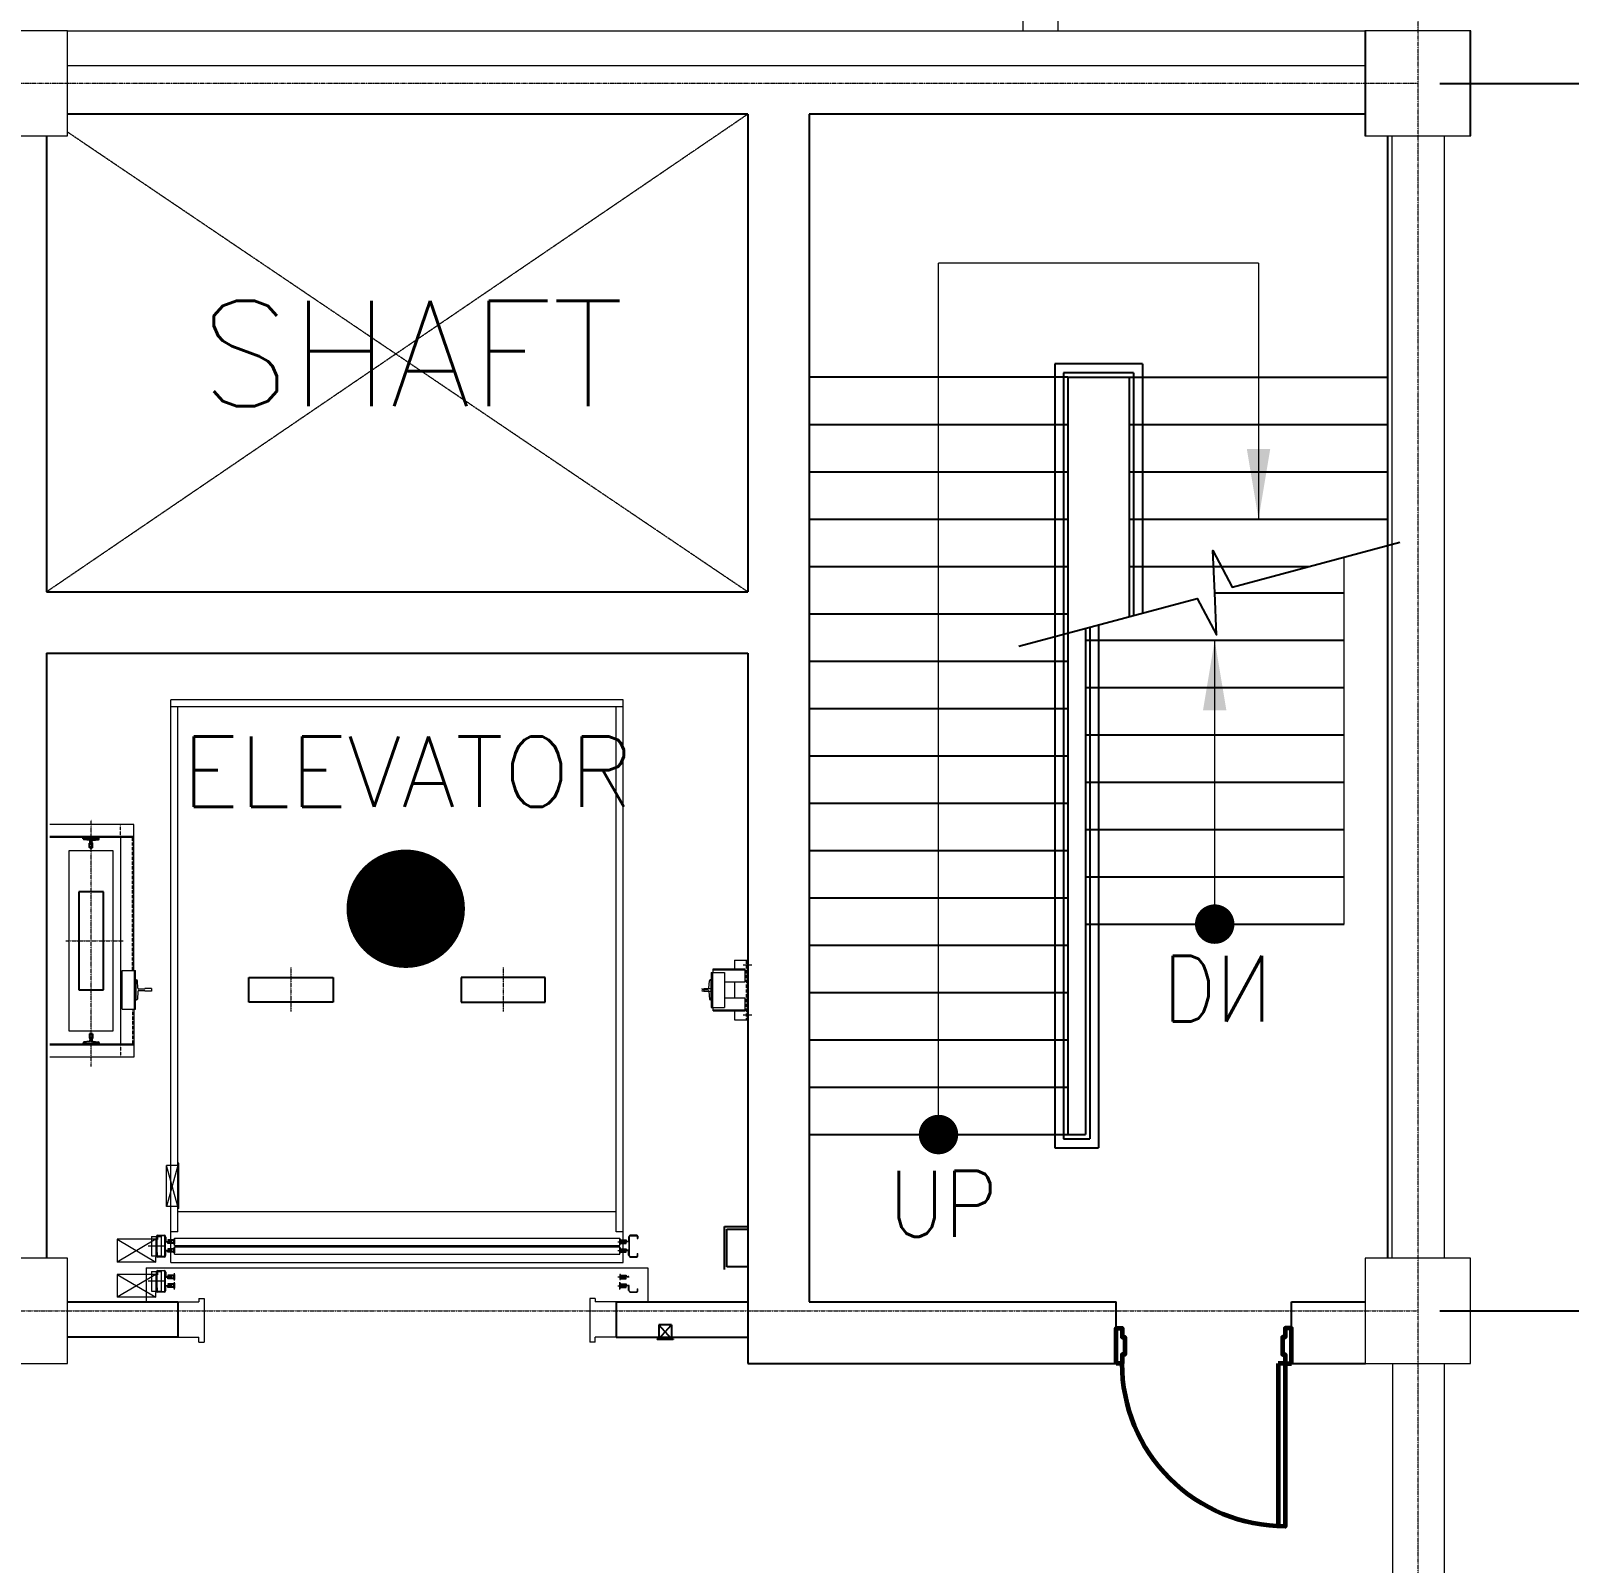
# Model space of a CAD drawing. Extents: x -59767 to 1106559, y -1290 to 1129522.
# Drawn here: x 686777 to 695551, y 438853 to 447593 of the extents above; entities that cross this region are included whole.
import ezdxf

# ---------------------------------------------------------------- set-up
doc = ezdxf.new("R2010")
doc.units = 0
for name, pattern in [('CENTER', [2, 1.25, -0.25, 0.25, -0.25]), ('HIDDEN', [0.375, 0.25, -0.125]), ('PHANTOM', [2.5, 1.25, -0.25, 0.25, -0.25, 0.25, -0.25])]:
    doc.linetypes.add(name, pattern=pattern)
doc.layers.get('0').update_dxf_attribs({"linetype": 'CONTINUOUS', "lineweight": 9})
doc.layers.get('Defpoints').update_dxf_attribs({"linetype": 'CONTINUOUS', "lineweight": 9})
doc.layers.add('1', color=2, linetype='CONTINUOUS')
for name, color, linetype, lineweight in [('CENTER', 1, 'CENTER', 9), ('COLUMN', 2, 'CONTINUOUS', 9), ('HIDDEN', 251, 'HIDDEN', 5), ('TEXT', 3, 'CONTINUOUS', 9), ('WALL', 7, 'CONTINUOUS', 9), ('WALL_200', 3, 'CONTINUOUS', 9), ('WALL_300', 7, 'CONTINUOUS', 9), ('중심선', 1, 'CENTER', 9), ('치수선', 6, 'CONTINUOUS', 9)]:
    doc.layers.add(name, color=color, linetype=linetype, lineweight=lineweight)
doc.styles.add('ROMANS', font='romans.shx', dxfattribs={"bigfont": 'whgtxt.shx'})
doc.styles.get("Standard").update_dxf_attribs({"font": 'romans.shx', "bigfont": 'whtgtxt.shx'})
doc.dimstyles.new('ISO-25', dxfattribs={"dimscale": 200, "dimtxt": 3, "dimasz": 2.5, "dimexe": 1.25, "dimexo": 0.625, "dimtad": 1, "dimdec": 0, "dimdsep": 46, "dimtxsty": 'Standard', "dimcen": 2.5, "dimadec": 0, "dimazin": 0, "dimtp": 0.1, "dimtm": 0.1, "dimtfac": 0.6, "dimtdec": 0, "dimtmove": 0, "dimatfit": 3, "dimfxl": 1, "dimtvp": 1, "dimtolj": 1, "dimarcsym": 0})

# ---------------------------------------------------------------- blocks, each defined once
blk = doc.blocks.new('column600')
at = {"layer": 'COLUMN', "linetype": 'Continuous'}
blk.add_lwpolyline([(-300, -300), (300, -300), (300, 300), (-300, 300)], close=True, dxfattribs=at)
blk = doc.blocks.new('*D593')
at = {"layer": 'Defpoints', "color": 0}
for p in [(694688.6, 454292.8), (708132.8, 454292.8), (694688.6, 447292.8)]:
    blk.add_point(p, dxfattribs=at)
at = {"layer": '치수선', "color": 0, "lineweight": -2}
for p, q in [((694813.6, 454292.8), (708382.8, 454292.8)), ((708132.8, 447792.8), (708132.8, 453792.8)), ((694813.6, 447292.8), (708382.8, 447292.8))]:
    blk.add_line(p, q, dxfattribs=at)
at = {"layer": '치수선', "color": 0}
for points in [[(708216.2, 453792.8), (708049.5, 453792.8), (708132.8, 454292.8)], [(708049.5, 447792.8), (708216.2, 447792.8), (708132.8, 447292.8)]]:
    blk.add_solid(points, dxfattribs=at)
at = {"layer": '치수선', "color": 0, "insert": (707707.8, 450792.8), "char_height": 600, "attachment_point": 5, "rotation": 90}
blk.add_mtext('\\A1;7000', dxfattribs=at)
blk = doc.blocks.new('*D596')
at = {"layer": 'Defpoints', "color": 0}
for p in [(694688.6, 440292.8), (694688.6, 432292.8), (708132.8, 432292.8)]:
    blk.add_point(p, dxfattribs=at)
at = {"layer": '치수선', "color": 0, "lineweight": -2}
for p, q in [((694813.6, 440292.8), (708382.8, 440292.8)), ((708132.8, 439792.8), (708132.8, 432792.8)), ((694813.6, 432292.8), (708382.8, 432292.8))]:
    blk.add_line(p, q, dxfattribs=at)
at = {"layer": '치수선', "color": 0}
for points in [[(708216.2, 439792.8), (708049.5, 439792.8), (708132.8, 440292.8)], [(708049.5, 432792.8), (708216.2, 432792.8), (708132.8, 432292.8)]]:
    blk.add_solid(points, dxfattribs=at)
at = {"layer": '치수선', "color": 0, "insert": (707707.8, 436292.8), "char_height": 600, "attachment_point": 5, "rotation": 90}
blk.add_mtext('\\A1;8000', dxfattribs=at)
blk = doc.blocks.new('*D597')
at = {"layer": 'Defpoints', "color": 0}
for p in [(694688.6, 447292.8), (694688.6, 440292.8), (708132.8, 440292.8)]:
    blk.add_point(p, dxfattribs=at)
at = {"layer": '치수선', "color": 0, "lineweight": -2}
for p, q in [((694813.6, 447292.8), (708382.8, 447292.8)), ((708132.8, 446792.8), (708132.8, 440792.8)), ((694813.6, 440292.8), (708382.8, 440292.8))]:
    blk.add_line(p, q, dxfattribs=at)
at = {"layer": '치수선', "color": 0}
for points in [[(708216.2, 446792.8), (708049.5, 446792.8), (708132.8, 447292.8)], [(708049.5, 440792.8), (708216.2, 440792.8), (708132.8, 440292.8)]]:
    blk.add_solid(points, dxfattribs=at)
at = {"layer": '치수선', "color": 0, "insert": (707707.8, 443792.8), "char_height": 600, "attachment_point": 5, "rotation": 90}
blk.add_mtext('\\A1;7000', dxfattribs=at)
blk = doc.blocks.new('ARR')
blk.add_solid([(3, -0.5), (3, 0.5), (0, 0)])

msp = doc.modelspace()

# ---------------------------------------------------------------- linework, layer by layer
at = {"color": 6}
for p, q in [((690156.3, 443777.8), (687576.3, 443777.8)), ((687576.3, 440567.8), (687576.3, 443777.8)), ((690156.3, 440567.8), (690156.3, 443777.8)), ((690156.3, 443737.8), (687576.3, 443737.8)), ((687616.3, 440742.8), (687616.3, 443737.8)), ((690116.3, 440742.8), (690116.3, 443737.8)), ((690791.3, 442292.8), (690866.3, 442292.8)), ((690791.3, 442292.8), (690791.3, 442242.8)), ((690840.6, 442265.1), (690889.5, 442265.1)), ((687299.3, 442232.8), (687374.3, 442232.8)), ((687377.3, 442179.8), (687377.3, 442065.8)), ((687377.3, 442179.8), (687380.6, 442179.8)), ((687388.1, 442132.3), (687385.6, 442175.1)), ((690644.6, 442132.3), (690647.1, 442175.1)), ((690655.3, 442179.8), (690652.1, 442179.8)), ((690655.3, 442179.8), (690655.3, 442065.8)), ((690658.3, 442222.8), (690658.3, 442022.8)), ((690658.3, 442222.8), (690733.3, 442222.8)), ((690664.3, 442222.8), (690664.3, 442022.8)), ((690668.3, 442222.8), (690668.3, 442242.8)), ((690668.3, 442242.8), (690848.9, 442242.8)), ((690668.3, 442236.8), (690848.9, 442236.8)), ((690733.3, 442222.8), (690733.3, 442022.8)), ((690733.3, 442167.8), (690848.9, 442167.8)), ((690791.3, 442167.8), (690791.3, 442077.8)), ((690848.9, 442242.8), (690848.9, 442167.8)), ((687388.1, 442113.4), (687385.6, 442070.6)), ((687425.8, 442127.6), (687393.1, 442127.6)), ((687425.8, 442118.1), (687393.1, 442118.1)), ((687465.3, 442130.8), (687428.3, 442130.8)), ((687428.3, 442130.8), (687428.3, 442130.1)), ((687428.3, 442115.6), (687428.3, 442114.8)), ((687465.3, 442114.8), (687428.3, 442114.8)), ((687466.3, 442129.8), (687465.3, 442130.8)), ((687466.3, 442115.8), (687465.3, 442114.8)), ((687466.3, 442129.8), (687466.3, 442115.8)), ((690604.3, 442130.8), (690604.3, 442130.1)), ((690604.3, 442115.6), (690604.3, 442114.8)), ((690606.8, 442127.6), (690639.6, 442127.6)), ((690606.8, 442118.1), (690639.6, 442118.1)), ((690616.3, 442129.8), (690617.3, 442130.8)), ((690616.3, 442129.8), (690616.3, 442115.8)), ((690616.3, 442115.8), (690617.3, 442114.8)), ((690617.3, 442130.8), (690654.3, 442130.8)), ((690617.3, 442114.8), (690654.3, 442114.8)), ((690644.6, 442113.4), (690647.1, 442070.6)), ((690733.3, 442077.8), (690848.9, 442077.8)), ((690848.9, 442077.8), (690848.9, 442002.8)), ((687299.3, 442012.8), (687374.3, 442012.8)), ((687377.3, 442065.8), (687380.6, 442065.8)), ((690655.3, 442065.8), (690652.1, 442065.8)), ((690658.3, 442022.8), (690733.3, 442022.8)), ((690668.3, 442002.8), (690668.3, 442022.8)), ((690668.3, 442008.8), (690848.9, 442008.8)), ((690668.3, 442002.8), (690848.9, 442002.8)), ((690791.3, 442002.8), (690791.3, 441952.8)), ((690791.3, 441952.8), (690866.3, 441952.8)), ((690840.6, 441980.6), (690889.5, 441980.6)), ((687551.8, 440887.1), (687551.8, 441121.6)), ((687616.3, 441121.6), (687551.8, 440887.1)), ((687616.3, 440887.1), (687551.8, 441121.6)), ((687616.3, 441121.6), (687551.8, 441121.6)), ((687622.3, 441133.6), (687616.3, 441133.6)), ((687616.3, 440875.1), (687616.3, 441133.6)), ((687622.3, 440875.1), (687622.3, 441133.6)), ((687576.3, 440654.5), (687576.3, 440994.5)), ((687616.3, 440887.1), (687551.8, 440887.1)), ((687622.3, 440875.1), (687616.3, 440875.1)), ((687616.3, 440858.7), (690116.3, 440858.7)), ((687270.2, 440700.7), (687270.2, 440570.7)), ((687270.2, 440700.7), (687490.2, 440570.7)), ((687490.2, 440700.7), (687270.2, 440570.7)), ((687490.2, 440700.7), (687270.2, 440700.7)), ((687466.3, 440717.2), (687493.3, 440717.2)), ((687466.3, 440717.2), (687466.3, 440606.2)), ((687490.2, 440700.7), (687490.2, 440597.7)), ((687493.3, 440717.2), (687493.3, 440699.2)), ((687500.3, 440699.2), (687493.3, 440699.2)), ((687495.2, 440718), (687495.2, 440704.2)), ((687498.4, 440704.2), (687495.2, 440704.2)), ((687496.8, 440713.2), (687496.8, 440611.6)), ((687498.4, 440718), (687498.4, 440704.2)), ((687500.3, 440717.2), (687520.3, 440717.2)), ((687500.3, 440717.2), (687500.3, 440699.2)), ((687501.4, 440724.2), (687539, 440724.2)), ((687539, 440721), (687501.4, 440721)), ((687520.3, 440717.2), (687520.3, 440606.2)), ((687542, 440715.7), (687537, 440720.7)), ((687583.6, 440686.7), (687538.2, 440686.7)), ((687542, 440605.4), (687542, 440718)), ((687545.2, 440605.4), (687545.2, 440718)), ((687545.2, 440715.2), (687545.2, 440685.2)), ((687545.2, 440715.2), (687546.2, 440715.2)), ((687545.2, 440685.2), (687575.2, 440685.2)), ((687548.2, 440713.2), (687548.2, 440692.2)), ((687552.2, 440688.2), (687573.2, 440688.2)), ((687593, 440696.7), (687559.2, 440696.7)), ((687559.2, 440696.7), (687559.2, 440693.5)), ((687593, 440693.5), (687559.2, 440693.5)), ((687593, 440679.9), (687559.2, 440679.9)), ((687559.2, 440676.7), (687559.2, 440679.9)), ((687593, 440676.7), (687559.2, 440676.7)), ((687561.2, 440693.5), (687561.2, 440688.5)), ((687577.2, 440688.5), (687561.2, 440688.5)), ((687577.2, 440685), (687561.2, 440685)), ((687561.2, 440679.9), (687561.2, 440685)), ((687575.2, 440686.2), (687575.2, 440685.2)), ((687616.3, 440742.8), (687576.3, 440742.8)), ((687577.2, 440688.5), (687577.2, 440685)), ((687593, 440672.7), (687593, 440700.7)), ((687593, 440700.7), (687596.2, 440700.7)), ((687596.2, 440707.7), (690136.5, 440707.7)), ((687596.2, 440700.7), (687596.2, 440672.7)), ((687596.5, 440665.7), (687596.5, 440707.7)), ((690156.3, 440742.8), (690116.3, 440742.8)), ((690124.6, 440686.7), (690176.5, 440686.7)), ((690136.5, 440665.7), (690136.5, 440707.7)), ((690139.7, 440700.7), (690136.5, 440700.7)), ((690136.5, 440700.7), (690136.5, 440672.7)), ((690139.7, 440672.7), (690139.7, 440700.7)), ((690139.7, 440696.7), (690173.5, 440696.7)), ((690139.7, 440693.5), (690173.5, 440693.5)), ((690139.7, 440679.9), (690173.5, 440679.9)), ((690139.7, 440676.7), (690173.5, 440676.7)), ((690155.5, 440688.5), (690171.5, 440688.5)), ((690155.5, 440688.5), (690155.5, 440685)), ((690155.5, 440685), (690171.5, 440685)), ((690159.5, 440686.2), (690159.5, 440685.2)), ((690189.5, 440685.2), (690159.5, 440685.2)), ((690182.5, 440688.2), (690161.5, 440688.2)), ((690171.5, 440693.5), (690171.5, 440688.5)), ((690171.5, 440679.9), (690171.5, 440685)), ((690173.5, 440696.7), (690173.5, 440693.5)), ((690173.5, 440676.7), (690173.5, 440679.9)), ((690186.5, 440713.2), (690186.5, 440692.2)), ((690189.5, 440715.2), (690188.5, 440715.2)), ((690189.5, 440605.4), (690189.5, 440718)), ((690189.5, 440715.2), (690189.5, 440685.2)), ((690192.7, 440605.4), (690192.7, 440718)), ((690233.3, 440724.2), (690195.7, 440724.2)), ((690195.7, 440721), (690233.3, 440721)), ((690236.3, 440718), (690236.3, 440704.2)), ((690236.3, 440704.2), (690239.5, 440704.2)), ((690239.5, 440718), (690239.5, 440704.2)), ((687542.8, 440661.7), (687447.6, 440661.7)), ((687466.3, 440606.2), (687493.3, 440606.2)), ((687490.2, 440570.7), (687490.2, 440597.7)), ((687493.3, 440606.2), (687493.3, 440624.2)), ((687500.3, 440624.2), (687493.3, 440624.2)), ((687498.4, 440619.2), (687495.2, 440619.2)), ((687495.2, 440605.4), (687495.2, 440619.2)), ((687498.4, 440605.4), (687498.4, 440619.2)), ((687500.3, 440606.2), (687500.3, 440624.2)), ((687500.3, 440606.2), (687520.3, 440606.2)), ((687539, 440602.4), (687501.4, 440602.4)), ((687539, 440599.2), (687501.4, 440599.2)), ((687537, 440602.7), (687542, 440607.7)), ((687583.6, 440636.7), (687538.2, 440636.7)), ((687545.2, 440638.2), (687575.2, 440638.2)), ((687545.2, 440608.2), (687545.2, 440638.2)), ((687545.2, 440608.2), (687546.2, 440608.2)), ((687548.2, 440610.2), (687548.2, 440631.2)), ((687552.2, 440635.2), (687573.2, 440635.2)), ((687593, 440646.7), (687559.2, 440646.7)), ((687559.2, 440646.7), (687559.2, 440643.5)), ((687593, 440643.5), (687559.2, 440643.5)), ((687593, 440629.9), (687559.2, 440629.9)), ((687559.2, 440626.7), (687559.2, 440629.9)), ((687593, 440626.7), (687559.2, 440626.7)), ((687561.2, 440643.5), (687561.2, 440638.5)), ((687577.2, 440638.5), (687561.2, 440638.5)), ((687577.2, 440635), (687561.2, 440635)), ((687561.2, 440629.9), (687561.2, 440635)), ((687575.2, 440637.2), (687575.2, 440638.2)), ((687577.2, 440638.5), (687577.2, 440635)), ((687596.2, 440672.7), (687593, 440672.7)), ((687593, 440622.7), (687593, 440650.7)), ((687593, 440650.7), (687596.2, 440650.7)), ((687596.2, 440622.7), (687593, 440622.7)), ((687596.2, 440665.7), (690136.5, 440665.7)), ((687596.2, 440657.7), (690136.5, 440657.7)), ((687596.2, 440650.7), (687596.2, 440622.7)), ((687596.2, 440615.7), (690136.5, 440615.7)), ((687596.5, 440615.7), (687596.5, 440657.7)), ((690124.6, 440636.7), (690176.5, 440636.7)), ((690136.5, 440672.7), (690139.7, 440672.7)), ((690136.5, 440615.7), (690136.5, 440657.7)), ((690139.7, 440650.7), (690136.5, 440650.7)), ((690136.5, 440650.7), (690136.5, 440622.7)), ((690136.5, 440622.7), (690139.7, 440622.7)), ((690139.7, 440622.7), (690139.7, 440650.7)), ((690139.7, 440646.7), (690173.5, 440646.7)), ((690139.7, 440643.5), (690173.5, 440643.5)), ((690139.7, 440629.9), (690173.5, 440629.9)), ((690139.7, 440626.7), (690173.5, 440626.7)), ((690155.5, 440638.5), (690171.5, 440638.5)), ((690155.5, 440638.5), (690155.5, 440635)), ((690155.5, 440635), (690171.5, 440635)), ((690189.5, 440638.2), (690159.5, 440638.2)), ((690159.5, 440637.2), (690159.5, 440638.2)), ((690182.5, 440635.2), (690161.5, 440635.2)), ((690171.5, 440643.5), (690171.5, 440638.5)), ((690171.5, 440629.9), (690171.5, 440635)), ((690173.5, 440646.7), (690173.5, 440643.5)), ((690173.5, 440626.7), (690173.5, 440629.9)), ((690186.5, 440610.2), (690186.5, 440631.2)), ((690189.5, 440608.2), (690188.5, 440608.2)), ((690189.5, 440608.2), (690189.5, 440638.2)), ((690195.7, 440602.4), (690233.3, 440602.4)), ((690195.7, 440599.2), (690233.3, 440599.2)), ((690236.3, 440619.2), (690236.3, 440605.4)), ((690236.3, 440619.2), (690239.5, 440619.2)), ((690239.5, 440605.4), (690239.5, 440619.2)), ((687490.2, 440570.7), (687270.2, 440570.7)), ((687490.2, 440499.7), (687270.2, 440499.7)), ((687270.2, 440499.7), (687490.2, 440369.7)), ((687490.2, 440499.7), (687270.2, 440369.7)), ((687270.2, 440499.7), (687270.2, 440369.7)), ((687436, 440537.8), (690296.6, 440537.8)), ((687436, 440537.8), (687436, 440342.8)), ((687466.3, 440516.2), (687466.3, 440405.2)), ((687466.3, 440516.2), (687493.3, 440516.2)), ((687490.2, 440499.7), (687490.2, 440396.7)), ((687493.3, 440516.2), (687493.3, 440498.2)), ((687500.3, 440498.2), (687493.3, 440498.2)), ((687495.2, 440517), (687495.2, 440503.2)), ((687498.4, 440503.2), (687495.2, 440503.2)), ((687496.8, 440512.2), (687496.8, 440410.7)), ((687498.4, 440517), (687498.4, 440503.2)), ((687500.3, 440516.2), (687500.3, 440498.2)), ((687500.3, 440516.2), (687520.3, 440516.2)), ((687501.4, 440523.2), (687539, 440523.2)), ((687539, 440520), (687501.4, 440520)), ((687520.3, 440516.2), (687520.3, 440405.2)), ((687542, 440514.7), (687537, 440519.7)), ((687542, 440404.4), (687542, 440517)), ((687545.2, 440404.4), (687545.2, 440517)), ((687545.2, 440514.2), (687546.2, 440514.2)), ((687545.2, 440514.2), (687545.2, 440484.2)), ((687548.2, 440512.2), (687548.2, 440491.2)), ((687576.3, 440567.8), (690156.3, 440567.8)), ((687593, 440499.7), (687596.2, 440499.7)), ((687593, 440471.7), (687593, 440499.7)), ((687596.2, 440499.7), (687596.2, 440471.7)), ((687596.5, 440464.7), (687596.5, 440506.7)), ((690136.5, 440499.7), (690136.5, 440471.7)), ((690139.7, 440499.7), (690136.5, 440499.7)), ((690139.7, 440471.7), (690139.7, 440499.7)), ((690296.6, 440537.8), (690296.6, 440342.8)), ((687542.8, 440460.7), (687447.6, 440460.7)), ((687493.3, 440405.2), (687493.3, 440423.2)), ((687500.3, 440423.2), (687493.3, 440423.2)), ((687495.2, 440404.4), (687495.2, 440418.2)), ((687498.4, 440418.2), (687495.2, 440418.2)), ((687498.4, 440404.4), (687498.4, 440418.2)), ((687500.3, 440405.2), (687500.3, 440423.2)), ((687583.6, 440485.7), (687538.2, 440485.7)), ((687583.6, 440435.7), (687538.2, 440435.7)), ((687545.2, 440484.2), (687575.2, 440484.2)), ((687545.2, 440437.2), (687575.2, 440437.2)), ((687545.2, 440407.2), (687545.2, 440437.2)), ((687548.2, 440409.2), (687548.2, 440430.2)), ((687552.2, 440487.2), (687573.2, 440487.2)), ((687552.2, 440434.2), (687573.2, 440434.2)), ((687593, 440495.7), (687559.2, 440495.7)), ((687559.2, 440495.7), (687559.2, 440492.5)), ((687593, 440492.5), (687559.2, 440492.5)), ((687593, 440478.9), (687559.2, 440478.9)), ((687559.2, 440475.7), (687559.2, 440478.9)), ((687593, 440475.7), (687559.2, 440475.7)), ((687593, 440445.7), (687559.2, 440445.7)), ((687559.2, 440445.7), (687559.2, 440442.5)), ((687593, 440442.5), (687559.2, 440442.5)), ((687593, 440428.9), (687559.2, 440428.9)), ((687559.2, 440425.7), (687559.2, 440428.9)), ((687593, 440425.7), (687559.2, 440425.7)), ((687561.2, 440492.5), (687561.2, 440487.5)), ((687577.2, 440487.5), (687561.2, 440487.5)), ((687577.2, 440484), (687561.2, 440484)), ((687561.2, 440478.9), (687561.2, 440484)), ((687561.2, 440442.5), (687561.2, 440437.5)), ((687577.2, 440437.5), (687561.2, 440437.5)), ((687577.2, 440434), (687561.2, 440434)), ((687561.2, 440428.9), (687561.2, 440434)), ((687575.2, 440485.2), (687575.2, 440484.2)), ((687575.2, 440436.2), (687575.2, 440437.2)), ((687577.2, 440487.5), (687577.2, 440484)), ((687577.2, 440437.5), (687577.2, 440434)), ((687596.2, 440471.7), (687593, 440471.7)), ((687593, 440449.7), (687596.2, 440449.7)), ((687593, 440421.7), (687593, 440449.7)), ((687596.2, 440421.7), (687593, 440421.7)), ((687596.2, 440449.7), (687596.2, 440421.7)), ((687596.5, 440414.7), (687596.5, 440456.7)), ((690124.6, 440485.7), (690176.5, 440485.7)), ((690124.6, 440435.7), (690176.5, 440435.7)), ((690136.5, 440471.7), (690139.7, 440471.7)), ((690136.5, 440414.7), (690136.5, 440456.7)), ((690136.5, 440449.7), (690136.5, 440421.7)), ((690139.7, 440449.7), (690136.5, 440449.7)), ((690136.5, 440421.7), (690139.7, 440421.7)), ((690139.7, 440495.7), (690173.5, 440495.7)), ((690139.7, 440492.5), (690173.5, 440492.5)), ((690139.7, 440478.9), (690173.5, 440478.9)), ((690139.7, 440475.7), (690173.5, 440475.7)), ((690139.7, 440421.7), (690139.7, 440449.7)), ((690139.7, 440445.7), (690173.5, 440445.7)), ((690139.7, 440442.5), (690173.5, 440442.5)), ((690139.7, 440428.9), (690173.5, 440428.9)), ((690139.7, 440425.7), (690173.5, 440425.7)), ((690155.5, 440487.5), (690155.5, 440484)), ((690155.5, 440487.5), (690171.5, 440487.5)), ((690155.5, 440484), (690171.5, 440484)), ((690155.5, 440437.5), (690155.5, 440434)), ((690155.5, 440437.5), (690171.5, 440437.5)), ((690155.5, 440434), (690171.5, 440434)), ((690159.5, 440485.2), (690159.5, 440484.2)), ((690189.5, 440484.2), (690159.5, 440484.2)), ((690189.5, 440437.2), (690159.5, 440437.2)), ((690159.5, 440436.2), (690159.5, 440437.2)), ((690182.5, 440487.2), (690161.5, 440487.2)), ((690182.5, 440434.2), (690161.5, 440434.2)), ((690171.5, 440492.5), (690171.5, 440487.5)), ((690171.5, 440478.9), (690171.5, 440484)), ((690171.5, 440442.5), (690171.5, 440437.5)), ((690171.5, 440428.9), (690171.5, 440434)), ((690173.5, 440495.7), (690173.5, 440492.5)), ((690173.5, 440475.7), (690173.5, 440478.9)), ((690173.5, 440445.7), (690173.5, 440442.5)), ((690173.5, 440425.7), (690173.5, 440428.9)), ((690186.5, 440409.2), (690186.5, 440430.2)), ((690189.5, 440407.2), (690189.5, 440437.2)), ((690236.3, 440418.2), (690236.3, 440404.4)), ((690236.3, 440418.2), (690239.5, 440418.2)), ((690239.5, 440404.4), (690239.5, 440418.2)), ((687490.2, 440369.7), (687270.2, 440369.7)), ((687466.3, 440405.2), (687493.3, 440405.2)), ((687490.2, 440369.7), (687490.2, 440396.7)), ((687500.3, 440405.2), (687520.3, 440405.2)), ((687539, 440401.4), (687501.4, 440401.4)), ((687539, 440398.2), (687501.4, 440398.2)), ((687537, 440401.7), (687542, 440406.7)), ((687545.2, 440407.2), (687546.2, 440407.2)), ((687616.3, 440342.8), (687736.3, 440342.8)), ((687736.3, 440361.9), (687766.3, 440361.9)), ((687736.3, 440361.9), (687736.3, 440342.8)), ((687766.3, 440361.9), (687766.3, 440114.4)), ((689966.3, 440361.9), (689966.3, 440114.4)), ((689996.3, 440361.9), (689966.3, 440361.9)), ((689996.3, 440361.9), (689996.3, 440342.8)), ((690116.3, 440342.8), (689996.3, 440342.8)), ((690189.5, 440407.2), (690188.5, 440407.2)), ((690195.7, 440401.4), (690233.3, 440401.4)), ((690195.7, 440398.2), (690233.3, 440398.2)), ((687616.3, 440142.8), (687736.3, 440142.8)), ((687736.3, 440114.4), (687736.3, 440142.8)), ((687736.3, 440114.4), (687766.3, 440114.4)), ((689996.3, 440114.4), (689966.3, 440114.4)), ((689996.3, 440114.4), (689996.3, 440142.8)), ((690116.3, 440142.8), (689996.3, 440142.8))]:
    msp.add_line(p, q, dxfattribs=at)
at = {"color": 6, "lineweight": -2}
for p, q in [((687051.3, 442682.8), (687051.3, 442122.8)), ((687191.3, 442682.8), (687051.3, 442682.8)), ((687191.3, 442122.8), (687191.3, 442682.8)), ((688021.3, 442052.8), (688021.3, 442192.8)), ((688021.3, 442192.8), (688501.3, 442192.8)), ((688501.3, 442192.8), (688501.3, 442052.8)), ((689231.3, 442192.8), (689231.3, 442052.8)), ((689711.3, 442192.8), (689231.3, 442192.8)), ((689711.3, 442052.8), (689711.3, 442192.8)), ((687051.3, 442122.8), (687191.3, 442122.8)), ((688501.3, 442052.8), (688021.3, 442052.8)), ((689231.3, 442052.8), (689711.3, 442052.8))]:
    msp.add_line(p, q, dxfattribs=at)
at = {"color": 6, "linetype": 'HIDDEN'}
msp.add_line((687289.3, 441813.9), (687289.3, 441738.9), dxfattribs=at)
at = {"color": 6}
for points in [[(687364.3, 443066.9), (686885.4, 443066.9)], [(687364.3, 442232.8), (687364.3, 443066.9)], [(687364.3, 442997.9), (686885.4, 442997.9)], [(687364.3, 442991.9), (686885.4, 442991.9)], [(687289.3, 442991.9), (687289.3, 441813.9)], [(687299.3, 442012.8), (687299.3, 442232.8)], [(687368.3, 442012.8), (687368.3, 442232.8)], [(687374.3, 442012.8), (687374.3, 442232.8)], [(687364.3, 442012.8), (687364.3, 441738.9)], [(687364.3, 441813.9), (686885.4, 441813.9)], [(687364.3, 441807.9), (686885.4, 441807.9)], [(687364.3, 441738.9), (686885.4, 441738.9)]]:
    msp.add_lwpolyline(points, dxfattribs=at)
msp.add_lwpolyline([(687246.3, 441887.8), (686996.3, 441887.8), (686996.3, 442917.9), (687246.3, 442917.9)], close=True, dxfattribs=at)
at = {"const_width": 337.5}
msp.add_lwpolyline([(688915.8, 442754.2, 1), (688915.8, 442416.7, 1)], format="xyb", close=True, dxfattribs=at)
at = {"color": 6}
for centre, radius, start, end in [((687380.6, 442174.8), 5, 3.2861, 90), ((690652.1, 442174.8), 5, 90, 176.7139), ((687393.1, 442132.6), 5, 183.2861, 270), ((687393.1, 442113.1), 5, 90, 176.7139), ((687425.8, 442130.1), 2.5, 270, 0), ((687425.8, 442115.6), 2.5, 0, 90), ((690606.8, 442130.1), 2.5, 180, 270), ((690606.8, 442115.6), 2.5, 90, 180), ((690639.6, 442132.6), 5, 270, 356.7139), ((690639.6, 442113.1), 5, 3.2861, 90), ((687380.6, 442070.8), 5, 270, 356.7139), ((690652.1, 442070.8), 5, 183.2861, 270), ((687501.4, 440718), 6.2, 90, 180), ((687501.4, 440718), 3, 90, 180), ((687539, 440718), 6.2, 0, 90), ((687539, 440718), 3, 0, 90), ((687546.2, 440713.2), 2, 0, 90), ((687552.2, 440692.2), 4, 180, 270), ((687573.2, 440686.2), 2, 0, 90), ((690161.5, 440686.2), 2, 90, 180), ((690182.5, 440692.2), 4, 270, 0), ((690188.5, 440713.2), 2, 90, 180), ((690195.7, 440718), 6.2, 90, 180), ((690195.7, 440718), 3, 90, 180), ((690233.3, 440718), 6.2, 0, 90), ((690233.3, 440718), 3, 0, 90), ((687501.4, 440605.4), 6.2, 180, 270), ((687501.4, 440605.4), 3, 180, 270), ((687539, 440605.4), 6.2, 270, 0), ((687539, 440605.4), 3, 270, 0), ((687546.2, 440610.2), 2, 270, 0), ((687552.2, 440631.2), 4, 90, 180), ((687573.2, 440637.2), 2, 270, 0), ((690161.5, 440637.2), 2, 180, 270), ((690182.5, 440631.2), 4, 0, 90), ((690188.5, 440610.2), 2, 180, 270), ((690195.7, 440605.4), 6.2, 180, 270), ((690195.7, 440605.4), 3, 180, 270), ((690233.3, 440605.4), 3, 270, 0), ((690233.3, 440605.4), 6.2, 270, 0), ((687501.4, 440517), 6.2, 90, 180), ((687501.4, 440517), 3, 90, 180), ((687539, 440517), 6.2, 0, 90), ((687539, 440517), 3, 0, 90), ((687546.2, 440512.2), 2, 0, 90), ((687552.2, 440491.2), 4, 180, 270), ((687552.2, 440430.2), 4, 90, 180), ((687573.2, 440485.2), 2, 0, 90), ((687573.2, 440436.2), 2, 270, 0), ((690161.5, 440485.2), 2, 90, 180), ((690161.5, 440436.2), 2, 180, 270), ((690182.5, 440491.2), 4, 270, 0), ((690182.5, 440430.2), 4, 0, 90), ((687501.4, 440404.4), 6.2, 180, 270), ((687501.4, 440404.4), 3, 180, 270), ((687539, 440404.4), 3, 270, 0), ((687539, 440404.4), 6.2, 270, 0), ((687546.2, 440409.2), 2, 270, 0), ((690188.5, 440409.2), 2, 180, 270), ((690195.7, 440404.4), 6.2, 180, 270), ((690195.7, 440404.4), 3, 180, 270), ((690233.3, 440404.4), 6.2, 270, 0), ((690233.3, 440404.4), 3, 270, 0)]:
    msp.add_arc(centre, radius, start, end, dxfattribs=at)
at = {"layer": '1', "linetype": 'Continuous'}
for p, q in [((690866.3, 447117.8), (686988.6, 447117.8)), ((690866.3, 447117.8), (690866.3, 444392.8)), ((694388.6, 447117.8), (691216.3, 447117.8)), ((691216.3, 447117.8), (691216.3, 440342.8)), ((686866.3, 446992.8), (686866.3, 444392.8)), ((694516.3, 440592.8), (694516.3, 446992.8)), ((686866.3, 444392.8), (690866.3, 444392.8)), ((686866.3, 444042.8), (690866.3, 444042.8)), ((690866.3, 444042.8), (690866.3, 439992.8, -3)), ((686988.6, 440342.8), (687616.3, 440342.8)), ((687616.3, 440342.8), (687616.3, 440142.8)), ((690116.3, 440342.8), (690866.3, 440342.8)), ((690116.3, 440342.8), (690116.3, 440142.8)), ((691216.3, 440342.8), (692966.3, 440342.8)), ((692966.3, 439992.8), (692966.3, 440342.8)), ((692966.3, 439992.8), (692966.3, 440342.8)), ((693966.3, 439992.8), (693966.3, 440342.8)), ((693966.3, 439992.8), (693966.3, 440342.8)), ((693966.3, 440342.8), (694388.6, 440342.8)), ((687616.3, 440142.8), (686988.6, 440142.8)), ((690116.3, 440142.8), (690866.3, 440142.8)), ((690866.3, 440142.8), (690866.3, 439992.8)), ((690866.3, 439992.8), (692966.3, 439992.8)), ((693966.3, 439992.8), (694388.6, 439992.8))]:
    msp.add_line(p, q, dxfattribs=at)
at = {"layer": '1'}
for p, q in [((693116.3, 445692.8), (692616.3, 445692.8)), ((692616.3, 445692.8), (692616.3, 441222.8)), ((693116.3, 445692.8), (693116.3, 444271.8)), ((692691.3, 445617.8), (691216.3, 445617.8)), ((693066.3, 445642.8), (692666.3, 445642.8)), ((692666.3, 445642.8), (692666.3, 441272.8)), ((692691.3, 445617.8), (692691.3, 441297.8)), ((692691.3, 445617.8), (694516.3, 445617.8)), ((693041.3, 445617.8), (693041.3, 444251.7)), ((693066.3, 445642.8), (693066.3, 444258.4)), ((691216.3, 445347.8), (692691.3, 445347.8)), ((693041.3, 445347.8), (694516.3, 445347.8)), ((691216.3, 445077.8), (692691.3, 445077.8)), ((693041.3, 445077.8), (694516.3, 445077.8)), ((691216.3, 444807.8), (692691.3, 444807.8)), ((693041.3, 444807.8), (694516.3, 444807.8)), ((691216.3, 444537.8), (692691.3, 444537.8)), ((693041.3, 444537.8), (694067.9, 444537.8)), ((693528.8, 444387.8), (694266.3, 444387.8)), ((691216.3, 444267.8), (692691.3, 444267.8)), ((692791.3, 444184.7), (692791.3, 441297.8)), ((692816.3, 444191.4), (692816.3, 441272.8)), ((692866.3, 444204.8), (692866.3, 441222.8)), ((692791.3, 444117.8), (694266.3, 444117.8)), ((691216.3, 443997.8), (692691.3, 443997.8)), ((692791.3, 443847.8), (694266.3, 443847.8)), ((691216.3, 443727.8), (692691.3, 443727.8)), ((692791.3, 443577.8), (694266.3, 443577.8)), ((691216.3, 443457.8), (692691.3, 443457.8)), ((692791.3, 443307.8), (694266.3, 443307.8)), ((691216.3, 443187.8), (692691.3, 443187.8)), ((692791.3, 443037.8), (694266.3, 443037.8)), ((691216.3, 442917.8), (692691.3, 442917.8)), ((692791.3, 442767.8), (694266.3, 442767.8)), ((691216.3, 442647.8), (692691.3, 442647.8)), ((692791.3, 442497.8), (694266.3, 442497.8)), ((691216.3, 442377.8), (692691.3, 442377.8)), ((691216.3, 442107.8), (692691.3, 442107.8)), ((691216.3, 441837.8), (692691.3, 441837.8)), ((691216.3, 441567.8), (692691.3, 441567.8)), ((691216.3, 441297.8), (692791.3, 441297.8)), ((692616.3, 441222.8), (692866.3, 441222.8)), ((692666.3, 441272.8), (692816.3, 441272.8))]:
    msp.add_line(p, q, dxfattribs=at)
at = {"layer": '1', "color": 6}
for p, q in [((687076.8, 442988.9), (687165.8, 442988.9)), ((687076.8, 442984.9), (687076.8, 442988.9)), ((687111.6, 442977.4), (687080.3, 442981.4)), ((687113.3, 442933.9), (687113.3, 442958.9)), ((687116.6, 442963.6), (687116.6, 442972.4)), ((687126.1, 442963.6), (687126.1, 442972.4)), ((687129.3, 442933.9), (687129.3, 442958.9)), ((687131.1, 442977.4), (687162.3, 442981.4)), ((687165.8, 442984.9), (687165.8, 442988.9)), ((687114.3, 442932.9), (687113.3, 442933.9)), ((687114.3, 442932.9), (687128.3, 442932.9)), ((687129.3, 442933.9), (687128.3, 442932.9)), ((687076.8, 441820.9), (687076.8, 441816.9)), ((687076.8, 441816.9), (687165.8, 441816.9)), ((687111.6, 441828.4), (687080.3, 441824.4)), ((687114.3, 441872.9), (687113.3, 441871.9)), ((687113.3, 441871.9), (687113.3, 441846.9)), ((687114.3, 441872.9), (687128.3, 441872.9)), ((687116.6, 441842.2), (687116.6, 441833.4)), ((687126.1, 441842.2), (687126.1, 441833.4)), ((687129.3, 441871.9), (687128.3, 441872.9)), ((687129.3, 441871.9), (687129.3, 441846.9)), ((687131.1, 441828.4), (687162.3, 441824.4)), ((687165.8, 441820.9), (687165.8, 441816.9)), ((690732.8, 440528.3), (690732.8, 440772.5)), ((690732.8, 440772.5), (690866.3, 440772.5)), ((690747.7, 440543.3), (690747.7, 440757.5)), ((690747.7, 440757.5), (690866.3, 440757.5)), ((690866.3, 440543.3), (690747.7, 440543.3)), ((690359.7, 440132.8), (690431.6, 440212.8)), ((690431.6, 440132.8), (690359.7, 440212.8)), ((690359.7, 440212.8), (690359.7, 440132.8)), ((690431.6, 440212.8), (690359.7, 440212.8)), ((690431.6, 440212.8), (690431.6, 440132.8)), ((690349.7, 440132.8), (690441.6, 440132.8)), ((690349.7, 440132.8), (690349.7, 440129.8)), ((690441.6, 440129.8), (690349.7, 440129.8)), ((690441.6, 440132.8), (690441.6, 440129.8))]:
    msp.add_line(p, q, dxfattribs=at)
at = {"layer": '1', "lineweight": 60}
msp.add_line((693891.3, 439992.8), (693891.3, 439063.7), dxfattribs=at)
msp.add_line((693891.3, 439992.8), (693891.3, 439063.7), dxfattribs=at)
at = {"layer": '1'}
msp.add_lwpolyline([(692412.3, 444083.1), (693428.6, 444355.4), (693538.9, 444147.6), (693528.8, 444387.8), (693518.8, 444628.1), (693629.1, 444420.3), (694585, 444676.4)], dxfattribs=at)
at = {"layer": '1', "linetype": 'Continuous'}
msp.add_lwpolyline([(686866.3, 444042.8), (686866.3, 440592.8)], dxfattribs=at)
at = {"layer": '1', "lineweight": 60}
for points in [[(692966.3, 439992.8), (692966.3, 440192.8), (693001.3, 440192.8), (693001.3, 440142.8), (693016.3, 440142.8), (693016.3, 440042.8), (693001.3, 440042.8), (693001.3, 439992.8)], [(692966.3, 439992.8), (692966.3, 440192.8), (693001.3, 440192.8), (693001.3, 440142.8), (693016.3, 440142.8), (693016.3, 440042.8), (693001.3, 440042.8), (693001.3, 439992.8)], [(693966.3, 439992.8), (693966.3, 440192.8), (693931.3, 440192.8), (693931.3, 440142.8), (693916.3, 440142.8), (693916.3, 440042.8), (693931.3, 440042.8), (693931.3, 439992.8)], [(693966.3, 439992.8), (693966.3, 440192.8), (693931.3, 440192.8), (693931.3, 440142.8), (693916.3, 440142.8), (693916.3, 440042.8), (693931.3, 440042.8), (693931.3, 439992.8)]]:
    msp.add_lwpolyline(points, close=True, dxfattribs=at)
msp.add_lwpolyline([(693931.3, 439992.8), (693931.3, 439062.8, -0.414214), (693001.3, 439992.8, -0.414214)], format="xyb", dxfattribs=at)
msp.add_lwpolyline([(693931.3, 439992.8), (693931.3, 439062.8, -0.414214), (693001.3, 439992.8, -0.414214)], format="xyb", dxfattribs=at)
msp.add_lwpolyline([(693931.3, 439992.8), (693891.3, 439992.8)], dxfattribs=at)
msp.add_lwpolyline([(693931.3, 439992.8), (693891.3, 439992.8)], dxfattribs=at)
at = {"layer": '1', "color": 6}
for centre, radius, start, end in [((687080.3, 442984.9), 3.5, 180, 270), ((687111.6, 442972.4), 5, 0, 90), ((687111.6, 442963.6), 5, 290.48732, 0), ((687131.1, 442972.4), 5, 90, 180), ((687131.1, 442963.6), 5, 180, 249.51268), ((687162.3, 442984.9), 3.5, 270, 0), ((687080.3, 441820.9), 3.5, 90, 180), ((687111.6, 441833.4), 5, 270, 0), ((687111.6, 441842.2), 5, 0, 69.51268), ((687131.1, 441842.2), 5, 110.48732, 180), ((687131.1, 441833.4), 5, 180, 270), ((687162.3, 441820.9), 3.5, 0, 90)]:
    msp.add_arc(centre, radius, start, end, dxfattribs=at)
at = {"layer": 'CENTER', "linetype": 'CENTER'}
for p, q in [((686866.3, 444392.8), (690866.3, 447117.8)), ((690866.3, 444392.8), (686988.6, 447013.9)), ((687121.3, 441685.9), (687121.3, 443092.8)), ((686977.3, 442402.8), (687303.7, 442402.8)), ((688261.3, 442251.2), (688261.3, 441998.8)), ((689471.3, 442251.2), (689471.3, 441998.8))]:
    msp.add_line(p, q, dxfattribs=at)
at = {"layer": 'Defpoints', "color": 6, "linetype": 'PHANTOM', "ltscale": 300}
msp.add_point((687191.3, 442682.8), dxfattribs=at)
at = {"layer": 'Defpoints', "color": 6, "linetype": 'ByBlock'}
for p in [(687377.3, 442179.8), (690655.3, 442179.8), (687389.6, 442116.7), (687465.3, 442130.8), (687465.3, 442114.8), (690617.3, 442130.8), (690617.3, 442114.8), (690643, 442116.7), (687377.3, 442065.8), (690655.3, 442065.8)]:
    msp.add_point(p, dxfattribs=at)
at = {"layer": 'HIDDEN', "color": 6}
for p, q in [((687289.3, 442991.9), (687289.3, 443066.9)), ((690857.3, 442292.8), (690857.3, 441952.8))]:
    msp.add_line(p, q, dxfattribs=at)
for points in [[(687358.3, 442232.8), (687358.3, 442991.9)], [(687358.3, 442012.8), (687358.3, 441813.9)]]:
    msp.add_lwpolyline(points, dxfattribs=at)
at = {"layer": 'WALL', "color": 0, "ltscale": 0.5}
for p, q in [((693778.8, 446267.8), (691953.8, 446267.8)), ((691953.8, 441297.8), (691953.8, 446267.8)), ((693778.8, 446267.8), (693778.8, 444807.8)), ((694266.3, 442497.8), (694266.3, 444591)), ((693528.8, 442497.8), (693528.8, 444117.8))]:
    msp.add_line(p, q, dxfattribs=at)
at = {"layer": 'WALL', "const_width": 112.5}
for points in [[(693585.1, 442497.8, 1), (693472.6, 442497.8, 1)], [(692010.1, 441297.8, 1), (691897.6, 441297.8, 1)]]:
    msp.add_lwpolyline(points, format="xyb", close=True, dxfattribs=at)
at = {"layer": 'WALL_200', "ltscale": 0.5}
for p, q in [((692436.8, 447592.8), (692436.8, 461192.8)), ((692636.8, 447592.8), (692636.8, 461192.8))]:
    msp.add_line(p, q, dxfattribs=at)
msp.add_lwpolyline([(686987.3, 447592.8), (694387.3, 447592.8), (694387.3, 447392.8), (686987.3, 447392.8)], close=True, dxfattribs=at)
at = {"layer": 'WALL_300', "linetype": 'Continuous', "lineweight": 9}
for p, q in [((694541.1, 440592.8), (694540.9, 446992.8)), ((694837.8, 446992.8), (694837.8, 440592.8)), ((694541.1, 440592.8), (694540.9, 445992.8)), ((694837.8, 445992.8), (694837.8, 440592.8)), ((694544.5, 432592.8), (694544.1, 439992.8)), ((694837.9, 439992.8), (694837.8, 432592.8))]:
    msp.add_line(p, q, dxfattribs=at)
at = {"layer": '중심선'}
for p, q in [((694688.6, 405642.8), (694688.6, 469140.2)), ((694688.6, 447292.8), (602038.6, 447292.8)), ((602038.6, 440292.8), (694688.6, 440292.8))]:
    msp.add_line(p, q, dxfattribs=at)

# ---------------------------------------------------------------- block references
at = {"layer": 'COLUMN', "linetype": 'Continuous'}
for p in [(686687.3, 447292.8), (694685.9, 447292.8), (694688.6, 447292.8), (686687.3, 440292.8), (694687.3, 440292.8)]:
    msp.add_blockref('column600', p, dxfattribs=at)
at = {"layer": 'WALL', "yscale": 133.333333333343, "rotation": 270}
for p, xscale, zscale in [((693778.8, 444807.8), -133.333333333343, 133.333333333343), ((693528.8, 444117.8), 133.333333333343, 133.3333333333333)]:
    msp.add_blockref('ARR', p, dxfattribs=dict(at, xscale=xscale, zscale=zscale))

# ---------------------------------------------------------------- texts
at = {"color": 0, "ltscale": 0.5, "style": 'ROMANS', "text_generation_flag": 2, "width": 0.9}
msp.add_text('DN', height=375, rotation=180, dxfattribs=at).set_placement((693233.2, 442317.2))
at = {"color": 0, "ltscale": 0.5, "style": 'ROMANS', "width": 0.9}
msp.add_text('UP', height=375, dxfattribs=at).set_placement((691669.8, 440715.3))
at = {"layer": 'TEXT', "color": 7}
msp.add_text('SHAFT', height=600, dxfattribs=at).set_placement((687744.2, 445452.1))
at = {"layer": 'TEXT', "lineweight": 9}
msp.add_text('ELEVATOR', height=400, dxfattribs=at).set_placement((687639.3, 443167.2))

# ---------------------------------------------------------------- dimensions: what is measured, and where the dimension line sits
at = {"layer": '치수선'}
for base, p1, p2, picture, middle in [((708132.8, 454292.8), (694688.6, 447292.8), (694688.6, 454292.8), '*D593', (707707.8, 450792.8)), ((708132.8, 440292.8), (694688.6, 447292.8), (694688.6, 440292.8), '*D597', (707707.8, 443792.8)), ((708132.8, 432292.8), (694688.6, 440292.8), (694688.6, 432292.8), '*D596', (707707.8, 436292.8))]:
    dim = msp.add_linear_dim(base=base, p1=p1, p2=p2, angle=90, dimstyle='ISO-25', dxfattribs=at)
    dim.commit()
    dim.dimension.update_dxf_attribs({"geometry": picture, "text_midpoint": middle})

doc.saveas('drawing.dxf')
